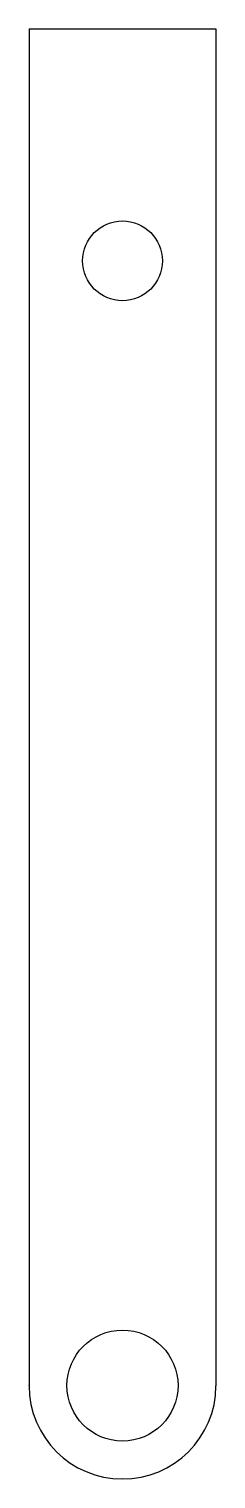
# Model space of a CAD drawing. Header units: inches. Extents: x -1.5 to 1.5, y -1.5 to 21.8.
import ezdxf

# ---------------------------------------------------------------- set-up
doc = ezdxf.new("R2010")
doc.units = ezdxf.units.IN
doc.header["$MEASUREMENT"] = 0
doc.layers.add('CUT', color=7, linetype='Continuous')

msp = doc.modelspace()

# ---------------------------------------------------------------- linework, layer by layer
at = {"layer": 'CUT'}
for p, q in [((-1.5, 21.786), (1.5, 21.786)), ((-1.5, 21.786), (-1.5, 0)), ((1.5, 21.786), (1.5, 0)), ((1.5, 0), (1.5, -0.005)), ((-1.5, -0.002), (-1.5, 0))]:
    msp.add_line(p, q, dxfattribs=at)
for centre, radius in [((0, 18.063), 0.641), ((0, 0), 0.891)]:
    msp.add_circle(centre, radius, dxfattribs=at)
msp.add_arc((0, 0), 1.5, 180.09, 359.8199, dxfattribs=at)

doc.saveas('drawing.dxf')
